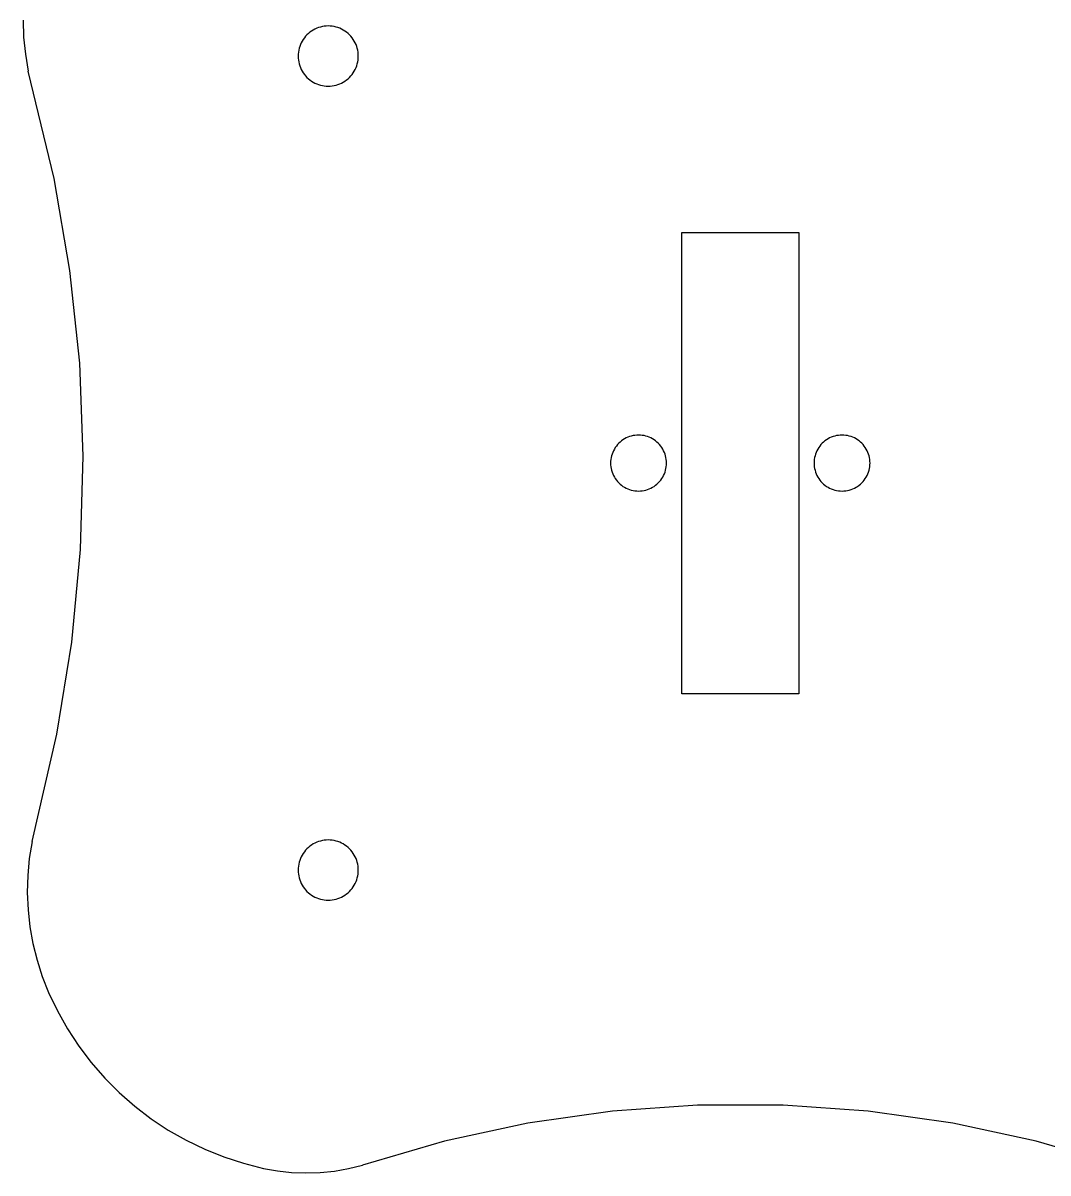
# Model space of a CAD drawing. Extents: x -22.3 to 21.7, y -13.4 to 13.4.
# Drawn here: x 0.3 to 2.68, y -9.896 to -7.226 of the extents above; entities that cross this region are included whole.
import ezdxf

# ---------------------------------------------------------------- set-up
doc = ezdxf.new("R2010")
doc.units = 0
doc.header["$MEASUREMENT"] = 0
doc.layers.get('0').update_dxf_attribs({"linetype": 'CONTINUOUS'})

msp = doc.modelspace()

# ---------------------------------------------------------------- linework, layer by layer
for p, q in [((0.3005, -7.2195), (0.3018, -7.2594)), ((0.9955, -7.2347), (0.991, -7.2357)), ((1, -7.2339), (0.9955, -7.2347)), ((1.0046, -7.2335), (1, -7.2339)), ((1.0091, -7.2333), (1.0046, -7.2335)), ((1.0137, -7.2335), (1.0091, -7.2333)), ((1.0183, -7.2339), (1.0137, -7.2335)), ((1.0228, -7.2347), (1.0183, -7.2339)), ((1.0272, -7.2357), (1.0228, -7.2347)), ((0.3018, -7.2594), (0.3059, -7.2991)), ((0.9537, -7.2607), (0.951, -7.2644)), ((0.9566, -7.2571), (0.9537, -7.2607)), ((0.9597, -7.2538), (0.9566, -7.2571)), ((0.9631, -7.2507), (0.9597, -7.2538)), ((0.9666, -7.2478), (0.9631, -7.2507)), ((0.9703, -7.2451), (0.9666, -7.2478)), ((0.9742, -7.2427), (0.9703, -7.2451)), ((0.9782, -7.2405), (0.9742, -7.2427)), ((0.9824, -7.2386), (0.9782, -7.2405)), ((0.9867, -7.237), (0.9824, -7.2386)), ((0.991, -7.2357), (0.9867, -7.237)), ((1.0316, -7.237), (1.0272, -7.2357)), ((1.0359, -7.2386), (1.0316, -7.237)), ((1.04, -7.2405), (1.0359, -7.2386)), ((1.0441, -7.2427), (1.04, -7.2405)), ((1.048, -7.2451), (1.0441, -7.2427)), ((1.0517, -7.2478), (1.048, -7.2451)), ((1.0552, -7.2507), (1.0517, -7.2478)), ((1.0585, -7.2538), (1.0552, -7.2507)), ((1.0617, -7.2571), (1.0585, -7.2538)), ((1.0646, -7.2607), (1.0617, -7.2571)), ((1.0672, -7.2644), (1.0646, -7.2607)), ((0.9416, -7.2851), (0.9406, -7.2896)), ((0.943, -7.2807), (0.9416, -7.2851)), ((0.9446, -7.2765), (0.943, -7.2807)), ((0.9465, -7.2723), (0.9446, -7.2765)), ((0.9486, -7.2683), (0.9465, -7.2723)), ((0.951, -7.2644), (0.9486, -7.2683)), ((1.0697, -7.2683), (1.0672, -7.2644)), ((1.0718, -7.2723), (1.0697, -7.2683)), ((1.0737, -7.2765), (1.0718, -7.2723)), ((1.0753, -7.2807), (1.0737, -7.2765)), ((1.0766, -7.2851), (1.0753, -7.2807)), ((1.0777, -7.2896), (1.0766, -7.2851)), ((0.3059, -7.2991), (0.3126, -7.3384)), ((0.9394, -7.2986), (0.9393, -7.3032)), ((0.9393, -7.3032), (0.9394, -7.3078)), ((0.9399, -7.2941), (0.9394, -7.2986)), ((0.9394, -7.3078), (0.9399, -7.3123)), ((0.9406, -7.2896), (0.9399, -7.2941)), ((0.9399, -7.3123), (0.9406, -7.3168)), ((1.0784, -7.2941), (1.0777, -7.2896)), ((1.0777, -7.3168), (1.0784, -7.3123)), ((1.0789, -7.2986), (1.0784, -7.2941)), ((1.0784, -7.3123), (1.0789, -7.3078)), ((1.079, -7.3032), (1.0789, -7.2986)), ((1.0789, -7.3078), (1.079, -7.3032)), ((0.3728, -7.5875), (0.3126, -7.3384)), ((0.9406, -7.3168), (0.9416, -7.3213)), ((0.9416, -7.3213), (0.943, -7.3257)), ((0.943, -7.3257), (0.9446, -7.3299)), ((0.9446, -7.3299), (0.9465, -7.3341)), ((0.9465, -7.3341), (0.9486, -7.3381)), ((0.9486, -7.3381), (0.951, -7.342)), ((0.951, -7.342), (0.9537, -7.3457)), ((1.0646, -7.3457), (1.0672, -7.342)), ((1.0672, -7.342), (1.0697, -7.3381)), ((1.0697, -7.3381), (1.0718, -7.3341)), ((1.0718, -7.3341), (1.0737, -7.3299)), ((1.0737, -7.3299), (1.0753, -7.3257)), ((1.0753, -7.3257), (1.0766, -7.3213)), ((1.0766, -7.3213), (1.0777, -7.3168)), ((0.9537, -7.3457), (0.9566, -7.3493)), ((0.9566, -7.3493), (0.9597, -7.3526)), ((0.9597, -7.3526), (0.9631, -7.3557)), ((0.9631, -7.3557), (0.9666, -7.3586)), ((0.9666, -7.3586), (0.9703, -7.3613)), ((0.9703, -7.3613), (0.9742, -7.3637)), ((0.9742, -7.3637), (0.9782, -7.3659)), ((0.9782, -7.3659), (0.9824, -7.3678)), ((0.9824, -7.3678), (0.9867, -7.3694)), ((1.0316, -7.3694), (1.0359, -7.3678)), ((1.0359, -7.3678), (1.04, -7.3659)), ((1.04, -7.3659), (1.0441, -7.3637)), ((1.0441, -7.3637), (1.048, -7.3613)), ((1.048, -7.3613), (1.0517, -7.3586)), ((1.0517, -7.3586), (1.0552, -7.3557)), ((1.0552, -7.3557), (1.0585, -7.3526)), ((1.0585, -7.3526), (1.0617, -7.3493)), ((1.0617, -7.3493), (1.0646, -7.3457)), ((0.9867, -7.3694), (0.991, -7.3707)), ((0.991, -7.3707), (0.9955, -7.3717)), ((0.9955, -7.3717), (1, -7.3725)), ((1, -7.3725), (1.0046, -7.3729)), ((1.0046, -7.3729), (1.0091, -7.3731)), ((1.0091, -7.3731), (1.0137, -7.3729)), ((1.0137, -7.3729), (1.0183, -7.3725)), ((1.0183, -7.3725), (1.0228, -7.3717)), ((1.0228, -7.3717), (1.0272, -7.3707)), ((1.0272, -7.3707), (1.0316, -7.3694)), ((0.4095, -7.8007), (0.3728, -7.5875)), ((1.83, -7.7126), (2.1017, -7.7126)), ((1.83, -8.7835), (1.83, -7.7126)), ((2.1017, -7.7126), (2.1017, -8.7835)), ((0.4321, -8.0159), (0.4095, -7.8007)), ((0.4403, -8.2321), (0.4321, -8.0159)), ((1.6935, -8.1941), (1.6901, -8.1965)), ((1.6971, -8.1918), (1.6935, -8.1941)), ((1.7009, -8.1898), (1.6971, -8.1918)), ((1.7047, -8.1881), (1.7009, -8.1898)), ((1.7087, -8.1866), (1.7047, -8.1881)), ((1.7128, -8.1853), (1.7087, -8.1866)), ((1.7169, -8.1844), (1.7128, -8.1853)), ((1.7211, -8.1837), (1.7169, -8.1844)), ((1.7254, -8.1833), (1.7211, -8.1837)), ((1.7296, -8.1831), (1.7254, -8.1833)), ((1.7339, -8.1833), (1.7296, -8.1831)), ((1.7381, -8.1837), (1.7339, -8.1833)), ((1.7423, -8.1844), (1.7381, -8.1837)), ((1.7464, -8.1853), (1.7423, -8.1844)), ((1.7505, -8.1866), (1.7464, -8.1853)), ((1.7545, -8.1881), (1.7505, -8.1866)), ((1.7583, -8.1898), (1.7545, -8.1881)), ((1.7621, -8.1918), (1.7583, -8.1898)), ((1.7657, -8.1941), (1.7621, -8.1918)), ((1.7692, -8.1965), (1.7657, -8.1941)), ((2.166, -8.1941), (2.1625, -8.1965)), ((2.1696, -8.1918), (2.166, -8.1941)), ((2.1733, -8.1898), (2.1696, -8.1918)), ((2.1772, -8.1881), (2.1733, -8.1898)), ((2.1812, -8.1866), (2.1772, -8.1881)), ((2.1852, -8.1853), (2.1812, -8.1866)), ((2.1894, -8.1844), (2.1852, -8.1853)), ((2.1936, -8.1837), (2.1894, -8.1844)), ((2.1978, -8.1833), (2.1936, -8.1837)), ((2.202, -8.1831), (2.1978, -8.1833)), ((2.2063, -8.1833), (2.202, -8.1831)), ((2.2105, -8.1837), (2.2063, -8.1833)), ((2.2147, -8.1844), (2.2105, -8.1837)), ((2.2189, -8.1853), (2.2147, -8.1844)), ((2.2229, -8.1866), (2.2189, -8.1853)), ((2.2269, -8.1881), (2.2229, -8.1866)), ((2.2308, -8.1898), (2.2269, -8.1881)), ((2.2345, -8.1918), (2.2308, -8.1898)), ((2.2381, -8.1941), (2.2345, -8.1918)), ((2.2416, -8.1965), (2.2381, -8.1941)), ((1.6713, -8.2193), (1.6696, -8.2232)), ((1.6734, -8.2156), (1.6713, -8.2193)), ((1.6756, -8.212), (1.6734, -8.2156)), ((1.6781, -8.2085), (1.6756, -8.212)), ((1.6808, -8.2052), (1.6781, -8.2085)), ((1.6837, -8.2021), (1.6808, -8.2052)), ((1.6868, -8.1992), (1.6837, -8.2021)), ((1.6901, -8.1965), (1.6868, -8.1992)), ((1.7724, -8.1992), (1.7692, -8.1965)), ((1.7755, -8.2021), (1.7724, -8.1992)), ((1.7784, -8.2052), (1.7755, -8.2021)), ((1.7811, -8.2085), (1.7784, -8.2052)), ((1.7836, -8.212), (1.7811, -8.2085)), ((1.7859, -8.2156), (1.7836, -8.212)), ((1.7879, -8.2193), (1.7859, -8.2156)), ((1.7896, -8.2232), (1.7879, -8.2193)), ((2.1438, -8.2193), (2.142, -8.2232)), ((2.1458, -8.2156), (2.1438, -8.2193)), ((2.148, -8.212), (2.1458, -8.2156)), ((2.1505, -8.2085), (2.148, -8.212)), ((2.1532, -8.2052), (2.1505, -8.2085)), ((2.1561, -8.2021), (2.1532, -8.2052)), ((2.1592, -8.1992), (2.1561, -8.2021)), ((2.1625, -8.1965), (2.1592, -8.1992)), ((2.2449, -8.1992), (2.2416, -8.1965)), ((2.248, -8.2021), (2.2449, -8.1992)), ((2.2509, -8.2052), (2.248, -8.2021)), ((2.2536, -8.2085), (2.2509, -8.2052)), ((2.2561, -8.212), (2.2536, -8.2085)), ((2.2583, -8.2156), (2.2561, -8.212)), ((2.2603, -8.2193), (2.2583, -8.2156)), ((2.2621, -8.2232), (2.2603, -8.2193)), ((0.4342, -8.4484), (0.4403, -8.2321)), ((1.6648, -8.2438), (1.6646, -8.2481)), ((1.6646, -8.2481), (1.6648, -8.2523)), ((1.6652, -8.2396), (1.6648, -8.2438)), ((1.6659, -8.2354), (1.6652, -8.2396)), ((1.6669, -8.2313), (1.6659, -8.2354)), ((1.6681, -8.2272), (1.6669, -8.2313)), ((1.6696, -8.2232), (1.6681, -8.2272)), ((1.7911, -8.2272), (1.7896, -8.2232)), ((1.7924, -8.2313), (1.7911, -8.2272)), ((1.7933, -8.2354), (1.7924, -8.2313)), ((1.794, -8.2396), (1.7933, -8.2354)), ((1.7944, -8.2438), (1.794, -8.2396)), ((1.7946, -8.2481), (1.7944, -8.2438)), ((1.7944, -8.2523), (1.7946, -8.2481)), ((2.1372, -8.2438), (2.1371, -8.2481)), ((2.1371, -8.2481), (2.1372, -8.2523)), ((2.1376, -8.2396), (2.1372, -8.2438)), ((2.1383, -8.2354), (2.1376, -8.2396)), ((2.1393, -8.2313), (2.1383, -8.2354)), ((2.1405, -8.2272), (2.1393, -8.2313)), ((2.142, -8.2232), (2.1405, -8.2272)), ((2.2636, -8.2272), (2.2621, -8.2232)), ((2.2648, -8.2313), (2.2636, -8.2272)), ((2.2658, -8.2354), (2.2648, -8.2313)), ((2.2665, -8.2396), (2.2658, -8.2354)), ((2.2669, -8.2438), (2.2665, -8.2396)), ((2.267, -8.2481), (2.2669, -8.2438)), ((2.2669, -8.2523), (2.267, -8.2481)), ((1.6648, -8.2523), (1.6652, -8.2566)), ((1.6652, -8.2566), (1.6659, -8.2608)), ((1.6659, -8.2608), (1.6669, -8.2649)), ((1.6669, -8.2649), (1.6681, -8.269)), ((1.6681, -8.269), (1.6696, -8.2729)), ((1.6696, -8.2729), (1.6713, -8.2768)), ((1.7879, -8.2768), (1.7896, -8.2729)), ((1.7896, -8.2729), (1.7911, -8.269)), ((1.7911, -8.269), (1.7924, -8.2649)), ((1.7924, -8.2649), (1.7933, -8.2608)), ((1.7933, -8.2608), (1.794, -8.2566)), ((1.794, -8.2566), (1.7944, -8.2523)), ((2.1372, -8.2523), (2.1376, -8.2566)), ((2.1376, -8.2566), (2.1383, -8.2608)), ((2.1383, -8.2608), (2.1393, -8.2649)), ((2.1393, -8.2649), (2.1405, -8.269)), ((2.1405, -8.269), (2.142, -8.2729)), ((2.142, -8.2729), (2.1438, -8.2768)), ((2.2603, -8.2768), (2.2621, -8.2729)), ((2.2621, -8.2729), (2.2636, -8.269)), ((2.2636, -8.269), (2.2648, -8.2649)), ((2.2648, -8.2649), (2.2658, -8.2608)), ((2.2658, -8.2608), (2.2665, -8.2566)), ((2.2665, -8.2566), (2.2669, -8.2523)), ((1.6713, -8.2768), (1.6734, -8.2806)), ((1.6734, -8.2806), (1.6756, -8.2842)), ((1.6756, -8.2842), (1.6781, -8.2876)), ((1.6781, -8.2876), (1.6808, -8.2909)), ((1.6808, -8.2909), (1.6837, -8.294)), ((1.6837, -8.294), (1.6868, -8.2969)), ((1.6868, -8.2969), (1.6901, -8.2996)), ((1.6901, -8.2996), (1.6935, -8.3021)), ((1.6935, -8.3021), (1.6971, -8.3043)), ((1.7621, -8.3043), (1.7657, -8.3021)), ((1.7657, -8.3021), (1.7692, -8.2996)), ((1.7692, -8.2996), (1.7724, -8.2969)), ((1.7724, -8.2969), (1.7755, -8.294)), ((1.7755, -8.294), (1.7784, -8.2909)), ((1.7784, -8.2909), (1.7811, -8.2876)), ((1.7811, -8.2876), (1.7836, -8.2842)), ((1.7836, -8.2842), (1.7859, -8.2806)), ((1.7859, -8.2806), (1.7879, -8.2768)), ((2.1438, -8.2768), (2.1458, -8.2806)), ((2.1458, -8.2806), (2.148, -8.2842)), ((2.148, -8.2842), (2.1505, -8.2876)), ((2.1505, -8.2876), (2.1532, -8.2909)), ((2.1532, -8.2909), (2.1561, -8.294)), ((2.1561, -8.294), (2.1592, -8.2969)), ((2.1592, -8.2969), (2.1625, -8.2996)), ((2.1625, -8.2996), (2.166, -8.3021)), ((2.166, -8.3021), (2.1696, -8.3043)), ((2.2345, -8.3043), (2.2381, -8.3021)), ((2.2381, -8.3021), (2.2416, -8.2996)), ((2.2416, -8.2996), (2.2449, -8.2969)), ((2.2449, -8.2969), (2.248, -8.294)), ((2.248, -8.294), (2.2509, -8.2909)), ((2.2509, -8.2909), (2.2536, -8.2876)), ((2.2536, -8.2876), (2.2561, -8.2842)), ((2.2561, -8.2842), (2.2583, -8.2806)), ((2.2583, -8.2806), (2.2603, -8.2768)), ((1.6971, -8.3043), (1.7009, -8.3063)), ((1.7009, -8.3063), (1.7047, -8.3081)), ((1.7047, -8.3081), (1.7087, -8.3096)), ((1.7087, -8.3096), (1.7128, -8.3108)), ((1.7128, -8.3108), (1.7169, -8.3118)), ((1.7169, -8.3118), (1.7211, -8.3125)), ((1.7211, -8.3125), (1.7254, -8.3129)), ((1.7254, -8.3129), (1.7296, -8.313)), ((1.7296, -8.313), (1.7339, -8.3129)), ((1.7339, -8.3129), (1.7381, -8.3125)), ((1.7381, -8.3125), (1.7423, -8.3118)), ((1.7423, -8.3118), (1.7464, -8.3108)), ((1.7464, -8.3108), (1.7505, -8.3096)), ((1.7505, -8.3096), (1.7545, -8.3081)), ((1.7545, -8.3081), (1.7583, -8.3063)), ((1.7583, -8.3063), (1.7621, -8.3043)), ((2.1696, -8.3043), (2.1733, -8.3063)), ((2.1733, -8.3063), (2.1772, -8.3081)), ((2.1772, -8.3081), (2.1812, -8.3096)), ((2.1812, -8.3096), (2.1852, -8.3108)), ((2.1852, -8.3108), (2.1894, -8.3118)), ((2.1894, -8.3118), (2.1936, -8.3125)), ((2.1936, -8.3125), (2.1978, -8.3129)), ((2.1978, -8.3129), (2.202, -8.313)), ((2.202, -8.313), (2.2063, -8.3129)), ((2.2063, -8.3129), (2.2105, -8.3125)), ((2.2105, -8.3125), (2.2147, -8.3118)), ((2.2147, -8.3118), (2.2189, -8.3108)), ((2.2189, -8.3108), (2.2229, -8.3096)), ((2.2229, -8.3096), (2.2269, -8.3081)), ((2.2269, -8.3081), (2.2308, -8.3063)), ((2.2308, -8.3063), (2.2345, -8.3043)), ((0.4137, -8.6638), (0.4342, -8.4484)), ((0.3791, -8.8774), (0.4137, -8.6638)), ((2.1017, -8.7835), (1.83, -8.7835)), ((0.3214, -9.1269), (0.3791, -8.8774)), ((0.3214, -9.1269), (0.315, -9.1661)), ((0.9782, -9.1303), (0.9742, -9.1324)), ((0.9824, -9.1284), (0.9782, -9.1303)), ((0.9867, -9.1268), (0.9824, -9.1284)), ((0.991, -9.1255), (0.9867, -9.1268)), ((0.9955, -9.1244), (0.991, -9.1255)), ((1, -9.1237), (0.9955, -9.1244)), ((1.0046, -9.1232), (1, -9.1237)), ((1.0091, -9.1231), (1.0046, -9.1232)), ((1.0137, -9.1232), (1.0091, -9.1231)), ((1.0183, -9.1237), (1.0137, -9.1232)), ((1.0228, -9.1244), (1.0183, -9.1237)), ((1.0272, -9.1255), (1.0228, -9.1244)), ((1.0316, -9.1268), (1.0272, -9.1255)), ((1.0359, -9.1284), (1.0316, -9.1268)), ((1.04, -9.1303), (1.0359, -9.1284)), ((1.0441, -9.1324), (1.04, -9.1303)), ((0.951, -9.1541), (0.9486, -9.158)), ((0.9537, -9.1504), (0.951, -9.1541)), ((0.9566, -9.1469), (0.9537, -9.1504)), ((0.9597, -9.1435), (0.9566, -9.1469)), ((0.9631, -9.1404), (0.9597, -9.1435)), ((0.9666, -9.1375), (0.9631, -9.1404)), ((0.9703, -9.1349), (0.9666, -9.1375)), ((0.9742, -9.1324), (0.9703, -9.1349)), ((1.048, -9.1349), (1.0441, -9.1324)), ((1.0517, -9.1375), (1.048, -9.1349)), ((1.0552, -9.1404), (1.0517, -9.1375)), ((1.0585, -9.1435), (1.0552, -9.1404)), ((1.0617, -9.1469), (1.0585, -9.1435)), ((1.0646, -9.1504), (1.0617, -9.1469)), ((1.0672, -9.1541), (1.0646, -9.1504)), ((1.0697, -9.158), (1.0672, -9.1541)), ((0.315, -9.1661), (0.3114, -9.2056)), ((0.9399, -9.1838), (0.9394, -9.1884)), ((0.9406, -9.1793), (0.9399, -9.1838)), ((0.9416, -9.1749), (0.9406, -9.1793)), ((0.943, -9.1705), (0.9416, -9.1749)), ((0.9446, -9.1662), (0.943, -9.1705)), ((0.9465, -9.1621), (0.9446, -9.1662)), ((0.9486, -9.158), (0.9465, -9.1621)), ((1.0718, -9.1621), (1.0697, -9.158)), ((1.0737, -9.1662), (1.0718, -9.1621)), ((1.0753, -9.1705), (1.0737, -9.1662)), ((1.0766, -9.1749), (1.0753, -9.1705)), ((1.0777, -9.1793), (1.0766, -9.1749)), ((1.0784, -9.1838), (1.0777, -9.1793)), ((1.0789, -9.1884), (1.0784, -9.1838)), ((0.3114, -9.2056), (0.3104, -9.2453)), ((0.9394, -9.1884), (0.9393, -9.193)), ((0.9393, -9.193), (0.9394, -9.1975)), ((0.9394, -9.1975), (0.9399, -9.2021)), ((0.9399, -9.2021), (0.9406, -9.2066)), ((0.9406, -9.2066), (0.9416, -9.211)), ((1.0766, -9.211), (1.0777, -9.2066)), ((1.0777, -9.2066), (1.0784, -9.2021)), ((1.0784, -9.2021), (1.0789, -9.1975)), ((1.079, -9.193), (1.0789, -9.1884)), ((1.0789, -9.1975), (1.079, -9.193)), ((0.9416, -9.211), (0.943, -9.2154)), ((0.943, -9.2154), (0.9446, -9.2197)), ((0.9446, -9.2197), (0.9465, -9.2239)), ((0.9465, -9.2239), (0.9486, -9.2279)), ((0.9486, -9.2279), (0.951, -9.2318)), ((0.951, -9.2318), (0.9537, -9.2355)), ((0.9537, -9.2355), (0.9566, -9.239)), ((1.0617, -9.239), (1.0646, -9.2355)), ((1.0646, -9.2355), (1.0672, -9.2318)), ((1.0672, -9.2318), (1.0697, -9.2279)), ((1.0697, -9.2279), (1.0718, -9.2239)), ((1.0718, -9.2239), (1.0737, -9.2197)), ((1.0737, -9.2197), (1.0753, -9.2154)), ((1.0753, -9.2154), (1.0766, -9.211)), ((0.3104, -9.2453), (0.3121, -9.285)), ((0.9566, -9.239), (0.9597, -9.2424)), ((0.9597, -9.2424), (0.9631, -9.2455)), ((0.9631, -9.2455), (0.9666, -9.2484)), ((0.9666, -9.2484), (0.9703, -9.2511)), ((0.9703, -9.2511), (0.9742, -9.2535)), ((0.9742, -9.2535), (0.9782, -9.2556)), ((0.9782, -9.2556), (0.9824, -9.2575)), ((0.9824, -9.2575), (0.9867, -9.2591)), ((0.9867, -9.2591), (0.991, -9.2605)), ((0.991, -9.2605), (0.9955, -9.2615)), ((0.9955, -9.2615), (1, -9.2622)), ((1, -9.2622), (1.0046, -9.2627)), ((1.0046, -9.2627), (1.0091, -9.2628)), ((1.0091, -9.2628), (1.0137, -9.2627)), ((1.0137, -9.2627), (1.0183, -9.2622)), ((1.0183, -9.2622), (1.0228, -9.2615)), ((1.0228, -9.2615), (1.0272, -9.2605)), ((1.0272, -9.2605), (1.0316, -9.2591)), ((1.0316, -9.2591), (1.0359, -9.2575)), ((1.0359, -9.2575), (1.04, -9.2556)), ((1.04, -9.2556), (1.0441, -9.2535)), ((1.0441, -9.2535), (1.048, -9.2511)), ((1.048, -9.2511), (1.0517, -9.2484)), ((1.0517, -9.2484), (1.0552, -9.2455)), ((1.0552, -9.2455), (1.0585, -9.2424)), ((1.0585, -9.2424), (1.0617, -9.239)), ((0.3121, -9.285), (0.3164, -9.3245)), ((0.3164, -9.3245), (0.3234, -9.3636)), ((0.3234, -9.3636), (0.333, -9.4022)), ((0.333, -9.4022), (0.3452, -9.44)), ((0.3452, -9.44), (0.3598, -9.4769)), ((0.3598, -9.4769), (0.3805, -9.52)), ((0.3805, -9.52), (0.4039, -9.5616)), ((0.4039, -9.5616), (0.4302, -9.6016)), ((0.4302, -9.6016), (0.459, -9.6397)), ((0.459, -9.6397), (0.4904, -9.6758)), ((0.4904, -9.6758), (0.5241, -9.7096)), ((0.5241, -9.7096), (0.5601, -9.7412)), ((0.5601, -9.7412), (0.598, -9.7702)), ((1.8667, -9.7385), (1.6689, -9.7526)), ((2.065, -9.7385), (1.8667, -9.7385)), ((2.2627, -9.7526), (2.065, -9.7385)), ((0.598, -9.7702), (0.6379, -9.7966)), ((1.6689, -9.7526), (1.4726, -9.7806)), ((2.459, -9.7806), (2.2627, -9.7526)), ((0.6379, -9.7966), (0.6794, -9.8202)), ((1.4726, -9.7806), (1.2788, -9.8226)), ((2.6528, -9.8226), (2.459, -9.7806)), ((0.6794, -9.8202), (0.7225, -9.841)), ((1.2788, -9.8226), (1.0885, -9.8781)), ((2.8431, -9.8781), (2.6528, -9.8226)), ((0.7225, -9.841), (0.7668, -9.8589)), ((0.7668, -9.8589), (0.8122, -9.8737)), ((0.8122, -9.8737), (0.8586, -9.8854)), ((1.0563, -9.8861), (1.0885, -9.8781)), ((0.8586, -9.8854), (0.8912, -9.8914)), ((0.8912, -9.8914), (0.9242, -9.895)), ((0.9242, -9.895), (0.9574, -9.8962)), ((0.9574, -9.8962), (0.9906, -9.8952)), ((0.9906, -9.8952), (1.0236, -9.8918)), ((1.0236, -9.8918), (1.0563, -9.8861))]:
    msp.add_line(p, q)

doc.saveas('drawing.dxf')
